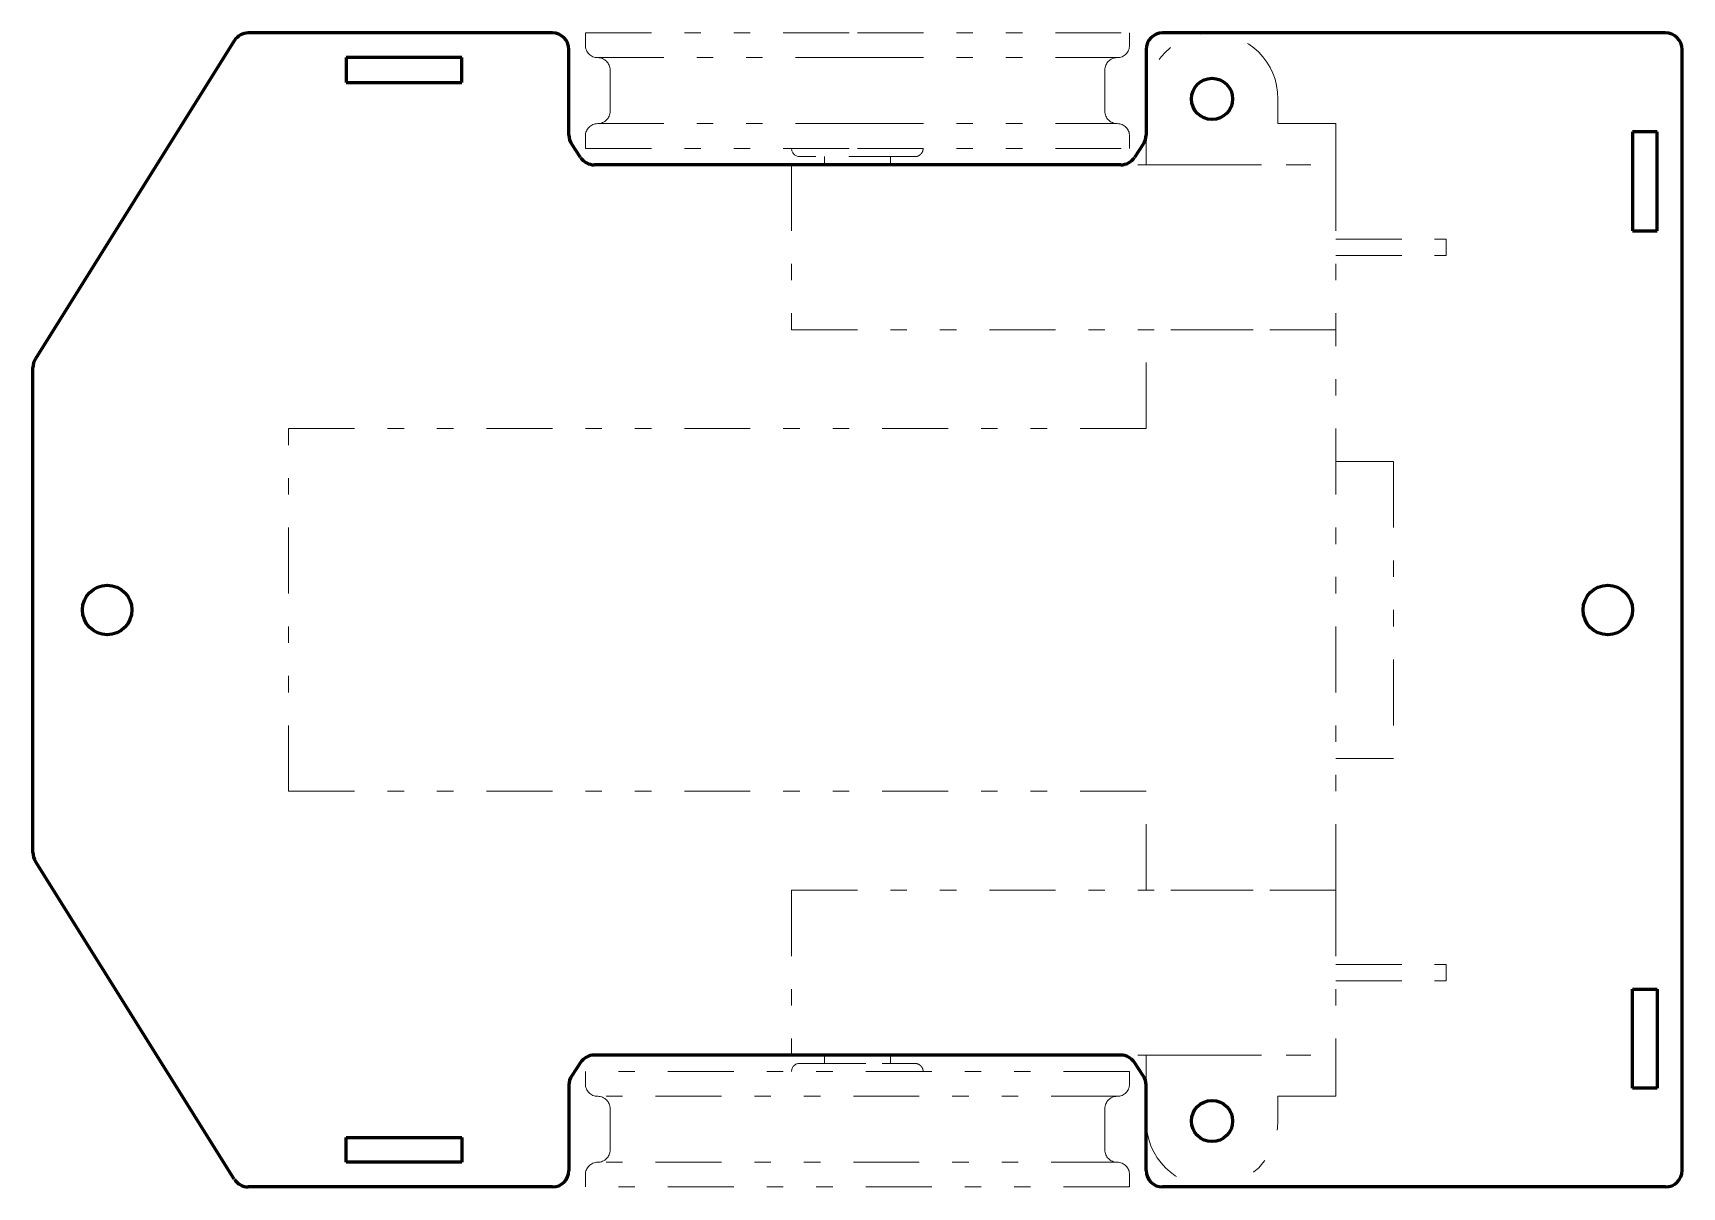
# Model space of a CAD drawing. Header units: millimetres. Extents: x 67.5 to 167.5, y 148 to 218.
import ezdxf

# ---------------------------------------------------------------- set-up
doc = ezdxf.new("R2010")
doc.units = ezdxf.units.MM
doc.linetypes.add('K5LT32768', pattern=[0])
doc.linetypes.add('K5LT32771', pattern=[12, 4, -2, 1, -2, 1, -2])
doc.layers.add('Системный слой (1)', color=251, linetype='Continuous', true_color=0x6c6c6c)

# ---------------------------------------------------------------- blocks, each defined once
blk = doc.blocks.new('U0')
at = {"layer": 'Системный слой (1)', "color": 7, "linetype": 'K5LT32771', "lineweight": 18}
for p, q in [((153.21, 161.53), (153.21, 161.03)), ((153.21, 161.03), (153.21, 160.53))]:
    blk.add_line(p, q, dxfattribs=at)
blk = doc.blocks.new('U1')
at = {"layer": 'Системный слой (1)', "color": 7, "linetype": 'K5LT32771', "lineweight": 18}
for p, q in [((101.01, 211.03), (117.51, 211.03)), ((117.51, 211.03), (134.01, 211.03))]:
    blk.add_line(p, q, dxfattribs=at)
blk = doc.blocks.new('U2')
at = {"layer": 'Системный слой (1)', "color": 7, "linetype": 'K5LT32771', "lineweight": 18}
for p, q in [((101.01, 218.03), (117.51, 218.03)), ((117.51, 218.03), (134.01, 218.03))]:
    blk.add_line(p, q, dxfattribs=at)
blk = doc.blocks.new('U3')
at = {"layer": 'Системный слой (1)', "color": 7, "linetype": 'K5LT32771', "lineweight": 18}
for p, q in [((101.76, 216.53), (117.51, 216.53)), ((133.26, 216.53), (132.06, 216.53))]:
    blk.add_line(p, q, dxfattribs=at)
blk = doc.blocks.new('U4')
at = {"layer": 'Системный слой (1)', "color": 7, "linetype": 'K5LT32771', "lineweight": 18}
for p, q in [((101.76, 212.53), (117.51, 212.53)), ((133.26, 212.53), (132.06, 212.53))]:
    blk.add_line(p, q, dxfattribs=at)

msp = doc.modelspace()

# ---------------------------------------------------------------- linework, layer by layer
at = {"layer": 'Системный слой (1)', "color": 150, "linetype": 'K5LT32768', "lineweight": 60, "true_color": 0x0080ff}
for p, q in [((99.01, 218.03), (80.57, 218.03)), ((166.51, 218.03), (136.01, 218.03)), ((79.72, 217.56), (67.66, 198.27)), ((100.01, 211.83), (100.01, 217.03)), ((135.01, 217.03), (135.01, 211.83)), ((167.51, 149.03), (167.51, 217.03)), ((86.51, 216.53), (86.51, 215.03)), ((93.51, 216.53), (86.51, 216.53)), ((93.51, 215.03), (93.51, 216.53)), ((86.51, 215.03), (93.51, 215.03)), ((164.51, 212.03), (164.51, 206.03)), ((166.01, 212.03), (164.51, 212.03)), ((166.01, 206.03), (166.01, 212.03)), ((100.71, 210.47), (100.18, 211.28)), ((134.84, 211.28), (134.31, 210.47)), ((133.48, 210.03), (101.55, 210.03)), ((164.51, 206.03), (166.01, 206.03)), ((67.51, 168.31), (67.51, 197.74)), ((79.72, 148.5), (67.66, 167.78)), ((164.51, 160.03), (166.01, 160.03)), ((164.51, 154.03), (164.51, 160.03)), ((166.01, 160.03), (166.01, 154.03)), ((133.48, 156.03), (101.55, 156.03)), ((100.71, 155.58), (100.18, 154.78)), ((134.84, 154.78), (134.31, 155.58)), ((100.01, 154.22), (100.01, 149.03)), ((135.01, 149.03), (135.01, 154.22)), ((166.01, 154.03), (164.51, 154.03)), ((86.51, 151.03), (93.51, 151.03)), ((86.51, 149.53), (86.51, 151.03)), ((93.51, 151.03), (93.51, 149.53)), ((93.51, 149.53), (86.51, 149.53)), ((99.01, 148.03), (80.57, 148.03)), ((166.51, 148.03), (136.01, 148.03))]:
    msp.add_line(p, q, dxfattribs=at)
at = {"layer": 'Системный слой (1)', "color": 7, "linetype": 'K5LT32771', "lineweight": 18}
for p, q in [((101.01, 217.28), (101.01, 218.03)), ((134.01, 217.28), (134.01, 218.03)), ((117.51, 216.53), (133.26, 216.53)), ((102.51, 213.28), (102.51, 215.78)), ((132.51, 213.28), (132.51, 215.78)), ((135.01, 210.03), (135.01, 214.03)), ((143.01, 214.03), (143.01, 212.53)), ((117.51, 212.53), (133.26, 212.53)), ((143.01, 212.53), (146.51, 212.53)), ((146.51, 212.53), (146.51, 210.03)), ((101.01, 211.03), (101.01, 211.78)), ((134.01, 211.03), (134.01, 211.78)), ((113.51, 210.03), (113.51, 200.03)), ((113.51, 210.03), (146.51, 210.03)), ((120.99, 210.53), (114.01, 210.53)), ((115.51, 210.03), (115.51, 210.53)), ((119.51, 210.03), (119.51, 210.53)), ((135.01, 210.03), (146.51, 210.03)), ((146.51, 210.03), (146.51, 200.03)), ((146.51, 205.53), (153.21, 205.53)), ((153.21, 205.53), (153.21, 204.53)), ((146.51, 204.53), (153.21, 204.53)), ((113.51, 200.03), (146.51, 200.03)), ((135.01, 194.03), (135.01, 200.03)), ((146.51, 200.03), (135.01, 200.03)), ((146.51, 166.03), (146.51, 200.03)), ((83.01, 194.03), (135.01, 194.03)), ((83.01, 172.03), (83.01, 194.03)), ((146.51, 192.03), (150.01, 192.03)), ((150.01, 192.03), (150.01, 174.03)), ((150.01, 174.03), (146.51, 174.03)), ((83.01, 172.03), (135.01, 172.03)), ((135.01, 166.03), (135.01, 172.03)), ((113.51, 166.03), (113.51, 156.03)), ((113.51, 166.03), (146.51, 166.03)), ((146.51, 166.03), (135.01, 166.03)), ((146.51, 166.03), (146.51, 156.03)), ((146.51, 161.53), (153.21, 161.53)), ((146.51, 160.53), (153.21, 160.53)), ((113.51, 156.03), (146.51, 156.03)), ((115.51, 156.03), (115.51, 155.53)), ((119.51, 156.03), (119.51, 155.53)), ((135.01, 156.03), (135.01, 152.03)), ((135.01, 156.03), (146.51, 156.03)), ((146.51, 153.53), (146.51, 156.03)), ((134.01, 155.03), (101.01, 155.03)), ((101.01, 155.03), (101.01, 154.28)), ((114.01, 155.53), (120.99, 155.53)), ((119.51, 155.53), (119.01, 155.53)), ((120.99, 155.53), (119.51, 155.53)), ((134.01, 155.03), (134.01, 154.28)), ((133.26, 153.53), (101.76, 153.53)), ((132.06, 153.53), (133.26, 153.53)), ((143.01, 152.03), (143.01, 153.53)), ((143.01, 153.53), (146.51, 153.53)), ((102.51, 152.78), (102.51, 150.28)), ((132.51, 152.78), (132.51, 150.28)), ((133.26, 149.53), (101.76, 149.53)), ((132.06, 149.53), (133.26, 149.53)), ((101.01, 148.78), (101.01, 148.03)), ((134.01, 148.03), (101.01, 148.03)), ((134.01, 148.78), (134.01, 148.03))]:
    msp.add_line(p, q, dxfattribs=at)
for centre in [(139.01, 214.03), (139.01, 152.03)]:
    msp.add_circle(centre, 1.25, dxfattribs=at)
at = {"layer": 'Системный слой (1)', "color": 150, "linetype": 'K5LT32768', "lineweight": 60, "true_color": 0x0080ff}
for centre, radius in [((139.01, 214.03), 1.25), ((72.01, 183.03), 1.5), ((163.01, 183.03), 1.5), ((139.01, 152.03), 1.25)]:
    msp.add_circle(centre, radius, dxfattribs=at)
for centre, start, end in [((80.57, 217.03), 90, 147.9946), ((99.01, 217.03), 0, 90), ((136.01, 217.03), 90, 180), ((166.51, 217.03), 0, 90), ((101.01, 211.83), 180, 213.6901), ((134.01, 211.83), 326.3099, 0), ((101.55, 211.03), 213.6901, 270), ((133.48, 211.03), 270, 326.3099), ((68.51, 197.74), 147.9946, 180), ((68.51, 168.31), 180, 212.0054), ((101.55, 155.03), 90, 146.3099), ((133.48, 155.03), 33.6901, 90), ((101.01, 154.22), 146.3099, 180), ((134.01, 154.22), 0, 33.6901), ((99.01, 149.03), 270, 0), ((136.01, 149.03), 180, 270), ((166.51, 149.03), 270, 0), ((80.57, 149.03), 212.0054, 270)]:
    msp.add_arc(centre, 1, start, end, dxfattribs=at)
at = {"layer": 'Системный слой (1)', "color": 7, "linetype": 'K5LT32771', "lineweight": 18}
for centre, radius, start, end in [((139.01, 214.03), 4, 0, 180), ((101.76, 217.28), 0.75, 180, 270), ((133.26, 217.28), 0.75, 270, 0), ((101.76, 215.78), 0.75, 0, 90), ((133.26, 215.78), 0.75, 90, 180), ((101.76, 213.28), 0.75, 270, 0), ((133.26, 213.28), 0.75, 180, 270), ((101.76, 211.78), 0.75, 90, 180), ((133.26, 211.78), 0.75, 0, 90), ((114.01, 211.03), 0.5, 180, 270), ((114.01, 155.03), 0.5, 90, 180), ((101.76, 154.28), 0.75, 180, 270), ((133.26, 154.28), 0.75, 270, 0), ((101.76, 152.78), 0.75, 0, 90), ((133.26, 152.78), 0.75, 90, 180), ((139.01, 152.03), 4, 180, 0), ((101.76, 150.28), 0.75, 270, 0), ((133.26, 150.28), 0.75, 180, 270), ((101.76, 148.78), 0.75, 90, 180), ((133.26, 148.78), 0.75, 0, 90)]:
    msp.add_arc(centre, radius, start, end, dxfattribs=at)
for points in [[(120.99, 210.53), (121, 210.53), (121.02, 210.53), (121.06, 210.53), (121.12, 210.54), (121.18, 210.56), (121.23, 210.59), (121.29, 210.62), (121.33, 210.66), (121.38, 210.71), (121.41, 210.76), (121.45, 210.81), (121.47, 210.87), (121.48, 210.93), (121.49, 210.98), (121.49, 211.02), (121.49, 211.03)], [(120.99, 155.53), (121, 155.53), (121.02, 155.53), (121.06, 155.52), (121.12, 155.51), (121.18, 155.49), (121.23, 155.47), (121.29, 155.43), (121.33, 155.39), (121.38, 155.35), (121.41, 155.3), (121.45, 155.24), (121.47, 155.19), (121.48, 155.12), (121.49, 155.07), (121.49, 155.04), (121.49, 155.03)]]:
    msp.add_open_spline(points, degree=3, knots=[0, 0, 0, 0, 0.03989, 0.07978, 0.15955, 0.2393, 0.31901, 0.39869, 0.47832, 0.55791, 0.63746, 0.71697, 0.79645, 0.87591, 0.95536, 1, 1, 1, 1], dxfattribs=at)

# ---------------------------------------------------------------- block references
at = {"layer": 'Системный слой (1)'}
for name in ['U2', 'U3', 'U4', 'U1', 'U0']:
    msp.add_blockref(name, (0, 0), dxfattribs=at)

doc.saveas('drawing.dxf')
